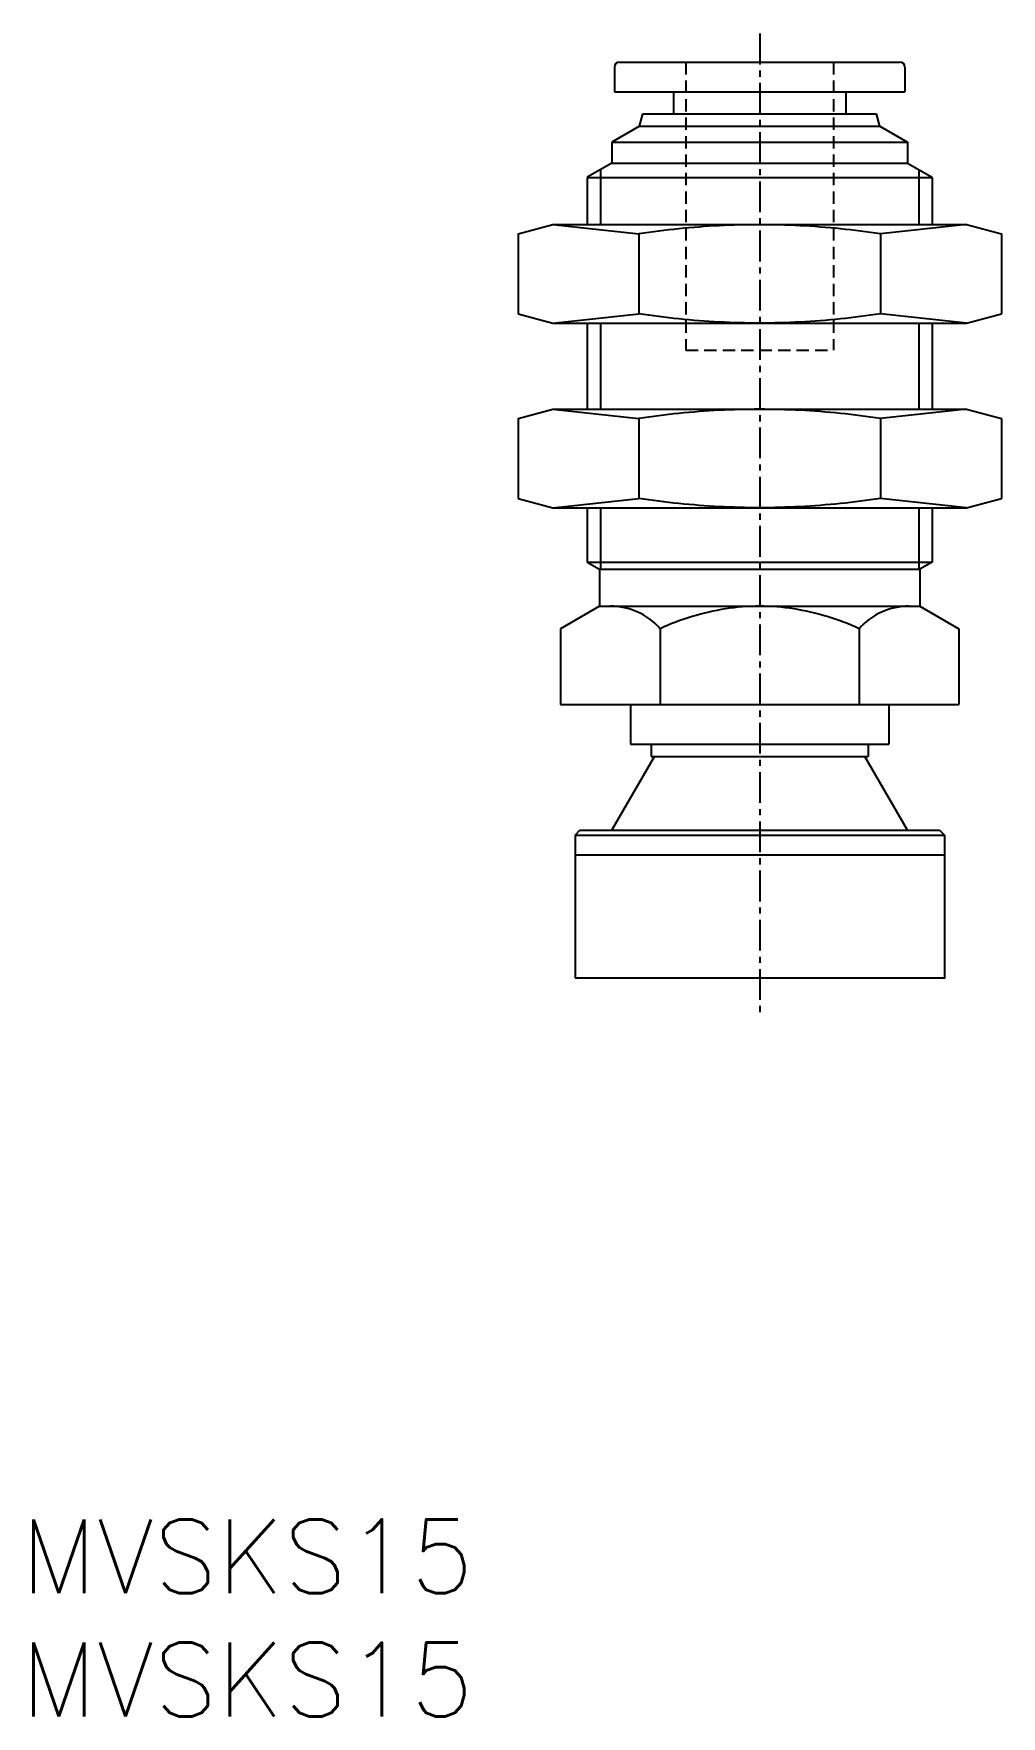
# Model space of a CAD drawing. Extents: x 0.5 to 39.8, y 0 to 68.4.
import ezdxf

# ---------------------------------------------------------------- set-up
doc = ezdxf.new("R2010")
doc.units = 0
doc.linetypes.add('CENTER', pattern=[2, 1.25, -0.25, 0.25, -0.25])
doc.linetypes.add('DASHED', pattern=[0.75, 0.5, -0.25])
doc.layers.get('0').update_dxf_attribs({"linetype": 'CONTINUOUS'})
doc.layers.add('CENTER', color=1, linetype='CENTER')
doc.styles.get("Standard").update_dxf_attribs({"font": 'txt.shx'})

# ---------------------------------------------------------------- blocks, each defined once
blk = doc.blocks.new('*U8')
at = {"color": 7, "linetype": 'CONTINUOUS'}
blk.add_text('MVSKS15', height=3, dxfattribs=at).set_placement((0, 0))
blk = doc.blocks.new('*U9')
at = {"color": 7, "linetype": 'CONTINUOUS'}
blk.add_text('MVSKS15', height=3, dxfattribs=at).set_placement((0, 5))

msp = doc.modelspace()

# ---------------------------------------------------------------- linework, layer by layer
at = {"color": 7, "linetype": 'CONTINUOUS'}
for p, q in [((24.10001, 67), (24.10001, 66)), ((24.29999, 67.2), (35.70001, 67.2)), ((35.89999, 67), (35.89999, 66)), ((24.10001, 66), (35.89999, 66)), ((26.5, 66), (26.5, 65.10001)), ((33.5, 66), (33.5, 65.10001)), ((25.11601, 64.60001), (25.24998, 65.10001)), ((25.25, 65.10001), (34.75, 65.10001)), ((34.88398, 64.60001), (34.75001, 65.10001)), ((25.11605, 64.6), (24.00002, 63.95566)), ((25.11603, 64.60001), (34.88397, 64.60001)), ((34.88399, 64.60001), (36.00001, 63.95568)), ((24, 63.95566), (36, 63.95566)), ((24, 63.95566), (24, 63.10001)), ((36, 63.95566), (36, 63.10001)), ((24.00001, 63.10002), (23, 62.52267)), ((24, 63.10001), (36, 63.10001)), ((36.00003, 63.1), (37.00002, 62.52265)), ((23, 62.52264), (37, 62.52264)), ((23, 62.52264), (23, 60.60001)), ((23.5415, 62.83528), (23.5415, 60.60001)), ((36.4585, 62.83528), (36.4585, 60.60001)), ((37, 62.52264), (37, 60.60001)), ((20.18506, 60.22087), (21.60001, 60.60001)), ((20.18506, 60.22087), (20.18506, 56.97914)), ((21.60001, 60.60001), (38.39999, 60.60001)), ((25.09253, 60.22087), (25.09253, 56.97914)), ((34.90747, 60.22087), (34.90747, 56.97914)), ((38.39999, 60.60001), (39.81494, 60.22087)), ((39.81494, 60.22087), (39.81494, 56.97914)), ((20.18506, 56.97914), (21.60001, 56.60001)), ((38.39999, 56.60001), (39.81494, 56.97914)), ((21.60001, 56.60001), (38.39999, 56.60001)), ((23, 56.60001), (23, 53.10001)), ((23.5415, 56.60001), (23.5415, 53.10001)), ((36.4585, 56.60001), (36.4585, 53.10001)), ((37, 56.60001), (37, 53.10001)), ((20.18506, 52.72087), (21.6, 53.10001)), ((20.18506, 52.72087), (20.18506, 49.47914)), ((21.60001, 53.10001), (38.39999, 53.10001)), ((25.09253, 52.72087), (25.09253, 49.47914)), ((34.90747, 52.72087), (34.90747, 49.47914)), ((38.4, 53.10001), (39.81496, 52.72087)), ((39.81494, 52.72087), (39.81494, 49.47914)), ((20.18506, 49.47914), (21.60002, 49.1)), ((38.40002, 49.10001), (39.81495, 49.47914)), ((21.60001, 49.10001), (38.39999, 49.10001)), ((23, 49.10001), (23, 46.88867)), ((23.5415, 49.10001), (23.5415, 46.60001)), ((36.4585, 49.10001), (36.4585, 46.60001)), ((37, 49.10001), (37, 46.88867)), ((23, 46.88867), (37, 46.88867)), ((23.00002, 46.88869), (23.50003, 46.60001)), ((23.5, 46.60001), (36.5, 46.60001)), ((23.5, 46.60001), (23.5, 45.10001)), ((36.5, 46.60001), (36.5, 45.10001)), ((37.00001, 46.88869), (36.50002, 46.60001)), ((23.5, 45.10001), (21.91708, 44.18611)), ((23.5, 45.10001), (36.5, 45.10001)), ((36.5, 45.10001), (38.08292, 44.18611)), ((21.91708, 44.18611), (21.91708, 41.10001)), ((25.95856, 44.18611), (25.95856, 41.10001)), ((34.04144, 44.18611), (34.04144, 41.10001)), ((38.08292, 44.18611), (38.08292, 41.10001)), ((21.91708, 41.10001), (38.08292, 41.10001)), ((24.75, 41.10001), (24.75, 39.5)), ((35.25, 41.10001), (35.25, 39.5)), ((24.00001, 36), (25.73207, 39)), ((24.75, 39.5), (35.25, 39.5)), ((25.60001, 39.5), (25.60001, 39)), ((25.60001, 39), (34.40001, 39)), ((36.00001, 36.00001), (34.26796, 39)), ((34.40001, 39.5), (34.40001, 39)), ((22.5, 35.8), (22.5, 35)), ((22.5, 35.8), (37.5, 35.8)), ((22.50001, 35.80001), (22.70001, 36)), ((22.70001, 36), (37.3, 36)), ((37.30001, 36), (37.5, 35.80001)), ((37.5, 35.8), (37.5, 35)), ((22.5, 35), (22.5, 30)), ((22.5, 35), (37.5, 35)), ((37.5, 35), (37.5, 30)), ((22.5, 30), (37.5, 30))]:
    msp.add_line(p, q, dxfattribs=at)
at = {"color": 3, "linetype": 'DASHED'}
for p, q in [((27, 67.2), (27, 55.5)), ((33, 67.2), (33, 55.5)), ((27, 55.5), (33, 55.5))]:
    msp.add_line(p, q, dxfattribs=at)
at = {"color": 7, "linetype": 'CONTINUOUS'}
for points in [[(21.60001, 60.60001), (23.34627, 60.41044), (25.09253, 60.22087)], [(38.39999, 60.60001), (36.65373, 60.41044), (34.90747, 60.22087)], [(21.60001, 56.60001), (23.34627, 56.78957), (25.09253, 56.97914)], [(38.39999, 56.60001), (36.65373, 56.78957), (34.90747, 56.97914)], [(21.60001, 53.10001), (23.34627, 52.91044), (25.09253, 52.72087)], [(38.39999, 53.10001), (36.65373, 52.91044), (34.90747, 52.72087)], [(21.60001, 49.10001), (23.34627, 49.28957), (25.09253, 49.47914)], [(38.39999, 49.10001), (36.65373, 49.28957), (34.90747, 49.47914)]]:
    msp.add_lwpolyline(points, dxfattribs=at)
for points in [[(34.90747, 60.22087, 0.02537887), (31.64263, 60.55736, 0.02595574), (28.35779, 60.55739, 0.02538214), (25.09253, 60.22087)], [(34.90747, 56.97914, -0.02537887), (31.64263, 56.64265, -0.02595574), (28.35779, 56.64263, -0.02538214), (25.09253, 56.97914)], [(34.90747, 52.72087, 0.02537887), (31.64263, 53.05736, 0.02595574), (28.35779, 53.05739, 0.02538214), (25.09253, 52.72087)], [(34.90747, 49.47914, -0.02537887), (31.64263, 49.14265, -0.02595574), (28.35779, 49.14263, -0.02538214), (25.09253, 49.47914)], [(34.04144, 44.18611, 0.06707061), (31.38495, 44.9898, 0.07961825), (28.61343, 44.98955, 0.06702737), (25.95856, 44.18611)]]:
    msp.add_lwpolyline(points, format="xyb", dxfattribs=at)
for centre, radius, start, end in [((24.29999, 67), 0.2, 90, 180), ((35.70001, 67), 0.2, 0, 90), ((23.93784, 42.40901), 2.69098, 41.329495, 90), ((36.06216, 42.40901), 2.69098, 90, 138.67051)]:
    msp.add_arc(centre, radius, start, end, dxfattribs=at)
msp.add_point((37.5, 30), dxfattribs=at)
at = {"layer": 'CENTER', "color": 1, "linetype": 'CENTER'}
msp.add_line((30, 68.35965), (30, 28.57268), dxfattribs=at)

# ---------------------------------------------------------------- block references
at = {"color": 7, "linetype": 'CONTINUOUS'}
for name in ['*U9', '*U8']:
    msp.add_blockref(name, (0, 0), dxfattribs=at)

doc.saveas('drawing.dxf')
